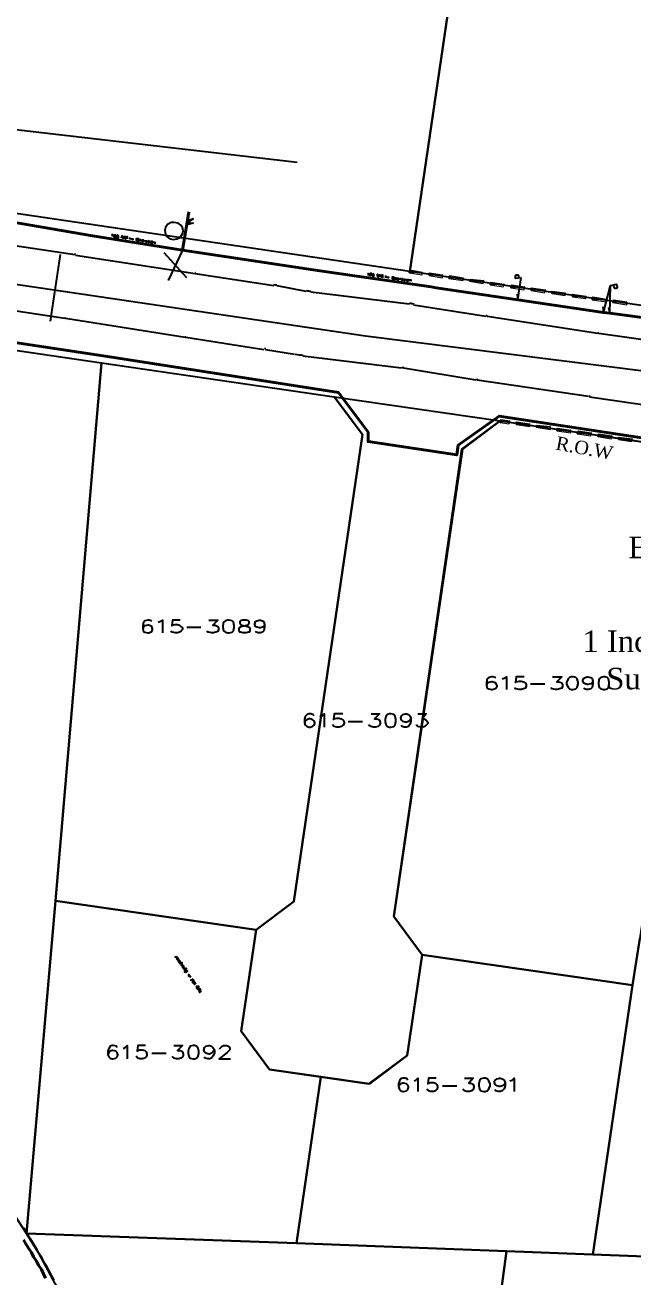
# Model space of a CAD drawing. Header units: inches. Extents: x 5 to 844, y 8 to 596.
# Drawn here: x 225.4 to 335.6, y 151.3 to 378.3 of the extents above; entities that cross this region are included whole.
import ezdxf

# ---------------------------------------------------------------- set-up
doc = ezdxf.new("R2010")
doc.units = ezdxf.units.IN
doc.header["$MEASUREMENT"] = 0
doc.layers.add('PDF_Geometry', color=7, linetype='Continuous', true_color=0x989898)
doc.layers.add('PDF_Text', color=7, linetype='Continuous')
doc.styles.add('PDF Times New Roman', font='times.ttf')

msp = doc.modelspace()

# ---------------------------------------------------------------- linework, layer by layer
at = {"layer": 'PDF_Geometry', "color": 9, "lineweight": 25, "true_color": 0xbababa}
for points in [[(199.16, 517.87), (321.68, 513.89), (318.47, 491.9), (295.2, 333.64), (174.48, 351.38), (199.16, 517.87)], [(397.28, 318.6), (295.2, 333.64), (318.47, 491.9), (321.68, 513.89), (425.69, 510.42), (436.11, 497.95), (411.17, 328.88), (397.28, 318.6)], [(204.82, 448.58), (230.4, 444.98), (219.47, 359.87), (274.76, 353.44)], [(215.87, 332.48), (287.1, 321.94), (406.67, 306.9)], [(155.06, 329.27), (159.69, 328.75), (239.27, 317.06), (230.92, 219.47), (225.65, 159.18), (222.56, 163.93), (134.62, 286.71), (134.36, 287.23), (131.79, 290.96), (129.74, 295.07), (128.58, 299.44), (128.19, 304.07), (128.71, 308.57), (129.86, 312.94), (131.92, 317.06), (134.62, 320.66), (137.96, 323.87), (141.69, 326.44), (145.94, 328.11), (150.44, 329.14), (155.06, 329.27)], [(281.44, 310.88), (286.59, 304.07), (274.11, 219.35), (267.3, 214.2), (230.92, 219.47), (239.27, 317.06), (281.44, 310.88)], [(281.44, 310.88), (311.53, 306.51), (304.71, 301.37), (292.24, 216.65), (297.39, 209.7), (294.69, 191.45), (287.87, 186.3), (279, 187.59), (269.74, 188.88), (264.6, 195.82), (267.3, 214.2), (274.11, 219.35), (286.59, 304.07), (281.44, 310.88)], [(304.71, 301.37), (311.53, 306.51), (349.97, 300.86), (342.77, 252.9), (336.85, 212.66), (335.57, 204.18), (297.39, 209.7), (292.24, 216.65), (304.71, 301.37)], [(230.92, 219.47), (267.3, 214.2), (264.6, 195.82), (269.74, 188.88), (279, 187.59), (274.63, 157.38), (225.65, 159.18), (230.92, 219.47)], [(393.94, 210.48), (385.45, 153.14), (328.37, 155.32), (335.57, 204.18), (336.85, 212.66), (393.94, 210.48)], [(297.39, 209.7), (335.57, 204.18), (328.37, 155.32), (312.68, 155.96), (274.63, 157.38), (279, 187.59), (287.87, 186.3), (294.69, 191.45), (297.39, 209.7)], [(274.63, 157.38), (312.68, 155.96), (300.08, 61.73), (253.29, 68.67), (242.49, 82.55), (243.39, 91.94), (243.52, 101.45), (242.87, 110.84), (241.46, 120.22), (239.15, 129.48), (236.19, 138.48), (232.46, 147.09), (227.96, 155.45), (225.65, 159.18), (274.63, 157.38)], [(328.37, 155.32), (385.45, 153.14), (372.34, 63.53), (358.45, 53.11), (300.08, 61.73), (312.68, 155.96), (328.37, 155.32)]]:
    msp.add_lwpolyline(points, dxfattribs=at)
at = {"layer": 'PDF_Geometry', "lineweight": 0}
for points in [[(199.16, 517.87), (174.48, 351.38), (295.2, 333.64), (318.47, 491.9), (321.68, 513.89), (199.16, 517.87)], [(318.47, 491.9), (295.2, 333.64), (397.41, 318.6), (411.17, 328.88), (432.64, 475.32), (318.47, 491.9)], [(155.06, 329.27), (150.44, 329.14), (145.94, 328.11), (141.69, 326.44), (137.96, 323.87), (134.62, 320.66), (131.92, 317.06), (129.86, 312.94), (128.71, 308.57), (128.19, 304.07), (128.58, 299.44), (129.74, 295.07), (131.79, 290.96), (134.36, 287.23), (134.62, 286.71), (222.56, 163.93), (225.65, 159.18), (230.92, 219.47), (239.27, 317.06), (159.69, 328.75), (155.06, 329.27)], [(281.44, 310.88), (239.27, 317.06), (230.92, 219.47), (267.3, 214.2), (274.11, 219.35), (286.59, 304.07), (281.44, 310.88)], [(281.44, 310.88), (286.59, 304.07), (274.11, 219.35), (267.3, 214.2), (264.6, 195.82), (269.74, 188.88), (279, 187.59), (287.87, 186.3), (294.69, 191.45), (297.39, 209.7), (292.24, 216.65), (304.71, 301.37), (311.53, 306.51), (281.44, 310.88)], [(304.71, 301.37), (292.24, 216.65), (297.39, 209.7), (335.57, 204.18), (336.85, 212.66), (342.77, 252.9), (349.97, 300.86), (311.53, 306.51), (304.71, 301.37)], [(230.92, 219.47), (225.65, 159.18), (274.63, 157.38), (279, 187.59), (269.74, 188.88), (264.6, 195.82), (267.3, 214.2), (230.92, 219.47)], [(393.94, 210.48), (336.85, 212.66), (335.57, 204.18), (328.37, 155.32), (385.45, 153.14), (393.94, 210.48)], [(297.39, 209.7), (294.69, 191.45), (287.87, 186.3), (279, 187.59), (274.63, 157.38), (312.68, 155.96), (328.37, 155.32), (335.57, 204.18), (297.39, 209.7)], [(274.63, 157.38), (225.65, 159.18), (227.96, 155.45), (232.46, 147.09), (236.19, 138.48), (239.15, 129.48), (241.46, 120.22), (242.87, 110.84), (243.52, 101.45), (243.39, 91.94), (242.49, 82.55), (253.29, 68.67), (300.08, 61.73), (312.68, 155.96), (274.63, 157.38)], [(328.37, 155.32), (312.68, 155.96), (300.08, 61.73), (358.45, 53.11), (372.34, 63.53), (385.45, 153.14), (328.37, 155.32)]]:
    msp.add_lwpolyline(points, dxfattribs=at)
at = {"layer": 'PDF_Geometry', "color": 7, "lineweight": 25}
for points in [[(436.11, 497.95), (411.17, 328.88), (397.28, 318.6), (295.2, 333.64), (174.48, 351.38), (160.98, 353.31), (157.63, 353.7), (151.34, 353.7), (145.04, 353.05), (138.99, 351.51), (133.08, 349.33), (127.42, 346.37), (122.28, 342.64), (117.65, 338.4), (113.54, 333.51), (110.19, 328.24), (107.37, 322.58), (105.44, 316.54), (104.15, 310.37), (103.77, 304.07), (104.15, 297.77), (10.69, 428.52)], [(157.51, 329.01), (239.27, 317.06)], [(239.27, 317.06), (281.44, 310.88), (286.59, 304.07), (274.11, 219.35), (267.3, 214.2), (264.6, 195.82), (269.74, 188.88), (287.74, 186.3), (294.69, 191.45), (297.39, 209.7), (292.24, 216.65), (304.58, 301.37), (311.53, 306.51), (394.07, 294.43), (404.35, 280.54), (372.34, 63.53)], [(248.4, 270.13), (248.27, 270.26), (247.89, 270.39), (247.63, 270.39), (247.12, 270.26), (246.86, 270), (246.73, 269.36), (246.73, 268.84), (246.86, 268.33), (247.12, 268.2), (247.63, 268.07), (247.76, 268.07), (248.14, 268.2), (248.4, 268.33), (248.53, 268.72), (248.53, 268.84), (248.4, 269.23), (248.14, 269.36), (247.76, 269.49), (247.63, 269.49), (247.12, 269.36), (246.86, 269.23), (246.73, 268.84)], [(249.56, 270), (249.82, 270.13), (250.33, 270.39), (250.33, 268.07)], [(253.54, 270.39), (252.13, 270.39), (252, 269.36), (252.13, 269.49), (252.64, 269.62), (253.03, 269.62), (253.42, 269.49), (253.67, 269.23), (253.93, 268.97), (253.93, 268.72), (253.67, 268.33), (253.42, 268.2), (253.03, 268.07), (252.64, 268.07), (252.13, 268.2), (252, 268.2), (251.87, 268.46)], [(258.69, 270.39), (260.36, 270.39), (259.46, 269.49), (259.84, 269.49), (260.1, 269.36), (260.36, 269.23), (260.49, 268.97), (260.49, 268.72), (260.36, 268.33), (259.97, 268.2), (259.59, 268.07), (259.2, 268.07), (258.69, 268.2), (258.56, 268.2), (258.43, 268.46)], [(262.16, 270.39), (261.77, 270.26), (261.39, 270), (261.26, 269.36), (261.26, 269.1), (261.39, 268.46), (261.77, 268.2), (262.16, 268.07), (262.42, 268.07), (262.93, 268.2), (263.19, 268.46), (263.32, 269.1), (263.32, 269.36), (263.19, 270), (262.93, 270.26), (262.42, 270.39), (262.16, 270.39)], [(264.86, 270.39), (264.47, 270.26), (264.34, 270.13), (264.34, 269.87), (264.47, 269.62), (264.73, 269.49), (265.24, 269.36), (265.76, 269.23), (266.02, 269.1), (266.14, 268.84), (266.14, 268.46), (266.02, 268.2), (265.89, 268.2), (265.5, 268.07), (264.86, 268.07), (264.47, 268.2), (264.34, 268.2), (264.22, 268.46), (264.22, 268.84), (264.34, 269.1), (264.6, 269.23), (264.99, 269.36), (265.63, 269.49), (265.89, 269.62), (266.02, 269.87), (266.02, 270.13), (265.89, 270.26), (265.5, 270.39), (264.86, 270.39)], [(268.84, 269.62), (268.72, 269.23), (268.46, 269.1), (268.07, 268.97), (267.82, 268.97), (267.43, 269.1), (267.17, 269.23), (267.04, 269.62), (267.04, 269.74), (267.17, 270.13), (267.43, 270.26), (267.82, 270.39), (268.07, 270.39), (268.46, 270.26), (268.72, 270.13), (268.84, 269.62), (268.84, 269.1), (268.72, 268.46), (268.46, 268.2), (268.07, 268.07), (267.69, 268.07), (267.3, 268.2), (267.17, 268.33)], [(254.7, 269.1), (257.27, 269.1)], [(310.76, 259.84), (310.63, 259.97), (310.24, 260.1), (309.98, 260.1), (309.47, 259.97), (309.21, 259.72), (309.08, 259.07), (309.08, 258.56), (309.21, 258.04), (309.47, 257.92), (309.98, 257.79), (310.11, 257.79), (310.5, 257.92), (310.76, 258.04), (311.01, 258.43), (311.01, 258.56), (310.76, 258.94), (310.5, 259.07), (310.11, 259.2), (309.98, 259.2), (309.47, 259.07), (309.21, 258.94), (309.08, 258.56)], [(311.91, 259.72), (312.3, 259.84), (312.68, 260.1), (312.68, 257.79)], [(315.9, 260.1), (314.48, 260.1), (314.36, 259.07), (314.48, 259.2), (315, 259.33), (315.38, 259.33), (315.77, 259.2), (316.16, 258.94), (316.28, 258.69), (316.28, 258.43), (316.16, 258.04), (315.77, 257.92), (315.38, 257.79), (315, 257.79), (314.48, 257.92), (314.36, 257.92), (314.23, 258.17)], [(321.04, 260.1), (322.71, 260.1), (321.81, 259.2), (322.2, 259.2), (322.58, 259.07), (322.71, 258.94), (322.84, 258.69), (322.84, 258.43), (322.71, 258.04), (322.33, 257.92), (321.94, 257.79), (321.56, 257.79), (321.04, 257.92), (320.91, 257.92), (320.78, 258.17)], [(324.51, 260.1), (324.13, 259.97), (323.87, 259.72), (323.61, 259.07), (323.61, 258.82), (323.87, 258.17), (324.13, 257.92), (324.51, 257.79), (324.77, 257.79), (325.28, 257.92), (325.54, 258.17), (325.67, 258.82), (325.67, 259.07), (325.54, 259.72), (325.28, 259.97), (324.77, 260.1), (324.51, 260.1)], [(328.37, 259.33), (328.24, 258.94), (327.98, 258.82), (327.47, 258.69), (327.34, 258.69), (326.96, 258.82), (326.7, 258.94), (326.57, 259.33), (326.57, 259.46), (326.7, 259.84), (326.96, 259.97), (327.34, 260.1), (327.47, 260.1), (327.98, 259.97), (328.24, 259.84), (328.37, 259.33), (328.37, 258.82), (328.24, 258.17), (327.98, 257.92), (327.47, 257.79), (327.21, 257.79), (326.83, 257.92), (326.7, 258.04)], [(330.3, 260.1), (329.78, 259.97), (329.53, 259.72), (329.4, 259.07), (329.4, 258.82), (329.53, 258.17), (329.78, 257.92), (330.3, 257.79), (330.55, 257.79), (330.94, 257.92), (331.2, 258.17), (331.33, 258.82), (331.33, 259.07), (331.2, 259.72), (330.94, 259.97), (330.55, 260.1), (330.3, 260.1)], [(317.06, 258.82), (319.63, 258.82)], [(277.84, 253.03), (277.59, 253.29), (277.2, 253.42), (276.94, 253.42), (276.56, 253.29), (276.17, 252.9), (276.04, 252.39), (276.04, 251.74), (276.17, 251.36), (276.56, 251.1), (276.94, 250.97), (277.07, 250.97), (277.46, 251.1), (277.84, 251.36), (277.97, 251.62), (277.97, 251.74), (277.84, 252.13), (277.46, 252.39), (277.07, 252.52), (276.94, 252.52), (276.56, 252.39), (276.17, 252.13), (276.04, 251.74)], [(278.87, 252.9), (279.26, 253.03), (279.64, 253.42), (279.64, 250.97)], [(282.99, 253.42), (281.44, 253.42), (281.31, 252.39), (281.44, 252.52), (281.96, 252.64), (282.34, 252.64), (282.73, 252.52), (283.11, 252.26), (283.24, 251.87), (283.24, 251.62), (283.11, 251.36), (282.73, 251.1), (282.34, 250.97), (281.96, 250.97), (281.44, 251.1), (281.31, 251.23), (281.19, 251.49)], [(288.13, 253.42), (289.67, 253.42), (288.77, 252.52), (289.16, 252.52), (289.54, 252.39), (289.67, 252.26), (289.8, 251.87), (289.8, 251.62), (289.67, 251.36), (289.41, 251.1), (288.9, 250.97), (288.51, 250.97), (288.13, 251.1), (287.87, 251.23), (287.74, 251.49)], [(291.47, 253.42), (291.09, 253.29), (290.83, 252.9), (290.7, 252.39), (290.7, 252), (290.83, 251.49), (291.09, 251.1), (291.47, 250.97), (291.73, 250.97), (292.24, 251.1), (292.5, 251.49), (292.63, 252), (292.63, 252.39), (292.5, 252.9), (292.24, 253.29), (291.73, 253.42), (291.47, 253.42)], [(295.33, 252.64), (295.2, 252.26), (294.94, 252), (294.56, 251.87), (294.3, 251.87), (293.91, 252), (293.66, 252.26), (293.53, 252.64), (293.66, 253.03), (293.91, 253.29), (294.3, 253.42), (294.56, 253.42), (294.94, 253.29), (295.2, 253.03), (295.33, 252.64), (295.33, 252), (295.2, 251.49), (294.94, 251.1), (294.56, 250.97), (294.17, 250.97), (293.79, 251.1), (293.66, 251.36)], [(296.61, 253.42), (298.16, 253.42), (297.39, 252.52), (297.77, 252.52), (298.03, 252.39), (298.16, 252.26), (298.41, 251.87), (298.41, 251.62), (298.16, 251.36), (297.9, 251.1), (297.51, 250.97), (297.13, 250.97), (296.61, 251.1), (296.49, 251.23), (296.36, 251.49)], [(284.01, 252), (286.59, 252)], [(242.1, 192.86), (241.97, 193.12), (241.46, 193.25), (241.2, 193.25), (240.82, 193.12), (240.56, 192.73), (240.43, 192.22), (240.43, 191.58), (240.56, 191.19), (240.82, 190.93), (241.2, 190.8), (241.33, 190.8), (241.85, 190.93), (242.1, 191.19), (242.23, 191.45), (242.23, 191.58), (242.1, 191.96), (241.85, 192.22), (241.33, 192.35), (241.2, 192.35), (240.82, 192.22), (240.56, 191.96), (240.43, 191.58)], [(243.26, 192.73), (243.52, 192.86), (243.9, 193.25), (243.9, 190.8)], [(247.24, 193.25), (245.83, 193.25), (245.7, 192.22), (245.83, 192.35), (246.22, 192.48), (246.6, 192.48), (247.12, 192.35), (247.37, 192.09), (247.5, 191.7), (247.5, 191.45), (247.37, 191.19), (247.12, 190.93), (246.6, 190.8), (246.22, 190.8), (245.83, 190.93), (245.7, 191.06), (245.57, 191.32)], [(252.39, 193.25), (253.93, 193.25), (253.03, 192.35), (253.54, 192.35), (253.8, 192.22), (253.93, 192.09), (254.06, 191.7), (254.06, 191.45), (253.93, 191.19), (253.67, 190.93), (253.29, 190.8), (252.77, 190.8), (252.39, 190.93), (252.26, 191.06), (252.13, 191.32)], [(255.86, 193.25), (255.34, 193.12), (255.09, 192.73), (254.96, 192.22), (254.96, 191.83), (255.09, 191.32), (255.34, 190.93), (255.86, 190.8), (256.12, 190.8), (256.5, 190.93), (256.76, 191.32), (256.89, 191.83), (256.89, 192.22), (256.76, 192.73), (256.5, 193.12), (256.12, 193.25), (255.86, 193.25)], [(259.72, 192.48), (259.46, 192.09), (259.2, 191.83), (258.82, 191.7), (258.69, 191.7), (258.17, 191.83), (257.92, 192.09), (257.79, 192.48), (257.92, 192.86), (258.17, 193.12), (258.69, 193.25), (258.82, 193.25), (259.2, 193.12), (259.46, 192.86), (259.72, 192.48), (259.72, 191.83), (259.46, 191.32), (259.2, 190.93), (258.82, 190.8), (258.56, 190.8), (258.04, 190.93), (257.92, 191.19)], [(260.74, 192.6), (260.74, 192.73), (261, 192.99), (261.13, 193.12), (261.39, 193.25), (261.9, 193.25), (262.29, 193.12), (262.42, 192.99), (262.54, 192.73), (262.54, 192.48), (262.42, 192.35), (262.03, 191.96), (260.62, 190.8), (262.67, 190.8)], [(248.4, 191.83), (250.97, 191.83)], [(294.81, 186.95), (294.69, 187.2), (294.3, 187.33), (293.91, 187.33), (293.53, 187.2), (293.27, 186.82), (293.14, 186.3), (293.14, 185.79), (293.27, 185.28), (293.53, 185.02), (293.91, 184.89), (294.04, 184.89), (294.56, 185.02), (294.81, 185.28), (294.94, 185.66), (294.94, 185.79), (294.81, 186.05), (294.56, 186.3), (294.04, 186.43), (293.91, 186.43), (293.53, 186.3), (293.27, 186.05), (293.14, 185.79)], [(295.97, 186.82), (296.23, 186.95), (296.61, 187.33), (296.61, 184.89)], [(299.96, 187.33), (298.54, 187.33), (298.41, 186.3), (298.54, 186.43), (298.93, 186.56), (299.44, 186.56), (299.83, 186.43), (300.08, 186.18), (300.21, 185.79), (300.21, 185.66), (300.08, 185.28), (299.83, 185.02), (299.44, 184.89), (298.93, 184.89), (298.54, 185.02), (298.41, 185.15), (298.29, 185.41)], [(305.1, 187.33), (306.64, 187.33), (305.87, 186.43), (306.26, 186.43), (306.51, 186.3), (306.64, 186.18), (306.77, 185.79), (306.77, 185.66), (306.64, 185.28), (306.38, 185.02), (306, 184.89), (305.48, 184.89), (305.1, 185.02), (304.97, 185.15), (304.84, 185.41)], [(308.57, 187.33), (308.06, 187.2), (307.8, 186.82), (307.67, 186.3), (307.67, 185.92), (307.8, 185.41), (308.06, 185.02), (308.57, 184.89), (308.83, 184.89), (309.21, 185.02), (309.47, 185.41), (309.73, 185.92), (309.73, 186.3), (309.47, 186.82), (309.21, 187.2), (308.83, 187.33), (308.57, 187.33)], [(312.43, 186.56), (312.3, 186.18), (311.91, 185.92), (311.53, 185.79), (311.4, 185.79), (311.01, 185.92), (310.63, 186.18), (310.5, 186.56), (310.5, 186.69), (310.63, 186.95), (311.01, 187.2), (311.4, 187.33), (311.53, 187.33), (311.91, 187.2), (312.3, 186.95), (312.43, 186.56), (312.43, 185.92), (312.3, 185.41), (311.91, 185.02), (311.53, 184.89), (311.27, 184.89), (310.76, 185.02), (310.63, 185.28)], [(313.33, 186.82), (313.71, 186.95), (314.1, 187.33), (314.1, 184.89)], [(301.11, 185.92), (303.68, 185.92)], [(230.66, 150.69), (230.27, 151.46), (229.76, 152.36), (229.37, 153.14), (228.86, 153.91), (228.47, 154.68), (227.96, 155.45), (227.57, 156.22), (227.06, 157.12), (226.55, 157.89), (226.03, 158.66), (225.65, 159.43), (225.13, 160.21)]]:
    msp.add_lwpolyline(points, dxfattribs=at)
at = {"layer": 'PDF_Geometry', "color": 3, "lineweight": 40}
for points in [[(204.18, 345.85), (237.6, 340.07)], [(237.6, 340.07), (253.93, 337.5)], [(253.93, 337.5), (278.87, 333.77), (299.06, 330.81), (299.96, 330.68), (314.74, 328.5), (330.3, 326.18)], [(330.3, 326.18), (331.45, 326.06)], [(331.45, 326.06), (391.75, 317.96)], [(219.86, 321.3), (239.53, 318.34), (282.21, 311.66), (287.61, 304.46), (287.61, 302.78), (303.68, 300.34), (303.94, 302.14), (311.4, 307.41), (383.01, 296.49)], [(229.12, 151.08), (228.73, 151.85), (228.35, 152.62), (227.83, 153.39), (227.45, 154.16), (226.93, 154.94), (226.55, 155.71), (226.03, 156.48), (225.52, 157.25), (225.13, 158.02)]]:
    msp.add_lwpolyline(points, dxfattribs=at)
at = {"layer": 'PDF_Geometry', "color": 42, "lineweight": 40, "true_color": 0xb88a00}
for points in [[(254.32, 339.68), (254.83, 342.9)], [(254.83, 342.9), (255.09, 344.44)], [(253.93, 337.5), (254.32, 339.68)]]:
    msp.add_lwpolyline(points, dxfattribs=at)
at = {"layer": 'PDF_Geometry', "color": 6, "lineweight": 25}
for points in [[(254.83, 342.9), (255.86, 343.15), (254.83, 342.51), (255.86, 342.38), (254.96, 342.13)], [(254.7, 332.48), (250.59, 336.98)], [(253.93, 337.5), (251.36, 331.97)], [(315.38, 332.48), (314.36, 332.35), (314.36, 332.74), (314.36, 332.87), (314.48, 333), (314.61, 333), (314.74, 333), (314.87, 332.87), (314.87, 332.35)], [(331.58, 331.07), (332.61, 331.33), (332.74, 330.81), (332.74, 330.68), (332.61, 330.55), (332.48, 330.55), (332.35, 330.55), (332.23, 330.68), (332.1, 331.2)]]:
    msp.add_lwpolyline(points, dxfattribs=at)
at = {"layer": 'PDF_Geometry', "color": 1, "lineweight": 25}
for points in [[(250.84, 340.33), (251.1, 339.94), (251.62, 339.55), (252.39, 339.43), (252.9, 339.55), (253.54, 339.81), (253.93, 340.45), (254.06, 340.97), (253.93, 341.61), (253.67, 342), (253.16, 342.38), (252.39, 342.51), (251.87, 342.51), (251.23, 342.13), (250.84, 341.61), (250.72, 341.1), (250.84, 340.33)], [(241.2, 340.2), (241.2, 340.33), (241.33, 340.33), (241.2, 339.94)], [(241.85, 340.2), (241.59, 340.2), (241.59, 340.07), (241.72, 340.07), (241.85, 340.07), (241.85, 339.94), (241.72, 339.81), (241.59, 339.81), (241.59, 339.94)], [(242.23, 340.2), (242.1, 340.2), (242.1, 340.07), (241.97, 340.07), (241.97, 339.94), (241.97, 339.81), (242.1, 339.81), (242.23, 339.81), (242.36, 339.81), (242.36, 339.94), (242.36, 340.07), (242.23, 340.2)], [(242.87, 339.68), (243, 340.07), (243.13, 339.68), (243.39, 339.94), (243.26, 339.55)], [(243.52, 339.55), (243.52, 339.94), (243.64, 339.55), (243.9, 339.94), (243.9, 339.55)], [(244.42, 339.43), (244.54, 339.81)], [(244.67, 339.43), (244.67, 339.68)], [(244.67, 339.55), (244.8, 339.55), (244.93, 339.55), (244.93, 339.3)], [(245.7, 339.55), (245.57, 339.55), (245.57, 339.43), (245.57, 339.3), (245.7, 339.17), (245.83, 339.17), (245.96, 339.17), (245.96, 339.3), (245.96, 339.43), (245.96, 339.55), (245.83, 339.55), (245.7, 339.55)], [(246.09, 339.43), (246.09, 339.04)], [(246.09, 339.3), (246.22, 339.43), (246.34, 339.43), (246.34, 339.3), (246.34, 339.17), (246.22, 339.17), (246.09, 339.17)], [(246.6, 339.17), (246.86, 339.17), (246.86, 339.3), (246.73, 339.3), (246.6, 339.3), (246.6, 339.17), (246.6, 339.04), (246.73, 339.04), (246.86, 339.04)], [(246.99, 339.04), (246.99, 339.3)], [(246.99, 339.17), (247.12, 339.3)], [(247.63, 339.17), (247.5, 338.91), (247.37, 338.91), (247.24, 339.04), (247.24, 339.17), (247.37, 339.17), (247.5, 339.17)], [(247.89, 339.3), (247.76, 338.91), (247.89, 338.91)], [(247.76, 339.17), (247.89, 339.17)], [(248.14, 339.04), (248.02, 338.78)], [(248.14, 339.17), (248.14, 339.17)], [(248.4, 339.04), (248.27, 339.04), (248.27, 338.91), (248.27, 338.78), (248.4, 338.78), (248.53, 338.78), (248.53, 338.91), (248.53, 339.04), (248.4, 339.04)], [(248.66, 338.78), (248.66, 339.04)], [(248.66, 338.91), (248.79, 338.91), (248.92, 338.91), (248.92, 338.65)], [(287.49, 333.25), (287.61, 333.25), (287.61, 332.87)], [(288.26, 333.25), (288, 333.25), (287.87, 333.13), (288, 333.13), (288.13, 333.13), (288.13, 333), (288.26, 333), (288.13, 332.87), (288, 332.87), (287.87, 332.87), (287.87, 333)], [(288.51, 333.25), (288.51, 333.13), (288.39, 333.13), (288.39, 333), (288.39, 332.87), (288.51, 332.74), (288.64, 332.74), (288.64, 332.87), (288.64, 333), (288.64, 333.13), (288.51, 333.13), (288.51, 333.25)], [(289.29, 332.74), (289.29, 333.13), (289.41, 332.61), (289.67, 333), (289.67, 332.61)], [(289.8, 332.61), (289.93, 333), (290.06, 332.61), (290.19, 333), (290.19, 332.48)], [(290.83, 332.48), (290.83, 332.87)], [(290.96, 332.48), (291.09, 332.74)], [(291.09, 332.61), (291.21, 332.61), (291.34, 332.61), (291.21, 332.35)], [(292.11, 332.61), (291.99, 332.61), (291.99, 332.48), (291.99, 332.35), (292.11, 332.23), (292.24, 332.23), (292.24, 332.35), (292.37, 332.35), (292.37, 332.48), (292.24, 332.48), (292.24, 332.61), (292.11, 332.61)], [(292.37, 332.1), (292.5, 332.48), (292.63, 332.48), (292.76, 332.35), (292.76, 332.23), (292.63, 332.23), (292.5, 332.23), (292.37, 332.23)], [(292.89, 332.35), (293.14, 332.23), (293.14, 332.35), (293.01, 332.35), (292.89, 332.35), (292.89, 332.23), (293.01, 332.1), (293.14, 332.1), (293.14, 332.23)], [(293.27, 332.1), (293.4, 332.35), (293.27, 332.23)], [(293.4, 332.35), (293.53, 332.35)], [(293.91, 331.97), (293.91, 332.23), (293.79, 332.23), (293.79, 332.35), (293.66, 332.23), (293.66, 332.1), (293.79, 332.1), (293.79, 331.97), (293.79, 332.1), (293.91, 332.1)], [(294.04, 332.23), (294.3, 332.23)], [(294.17, 332.35), (294.17, 332.1), (294.17, 331.97), (294.3, 331.97)], [(294.43, 332.35), (294.43, 332.35)], [(294.43, 332.23), (294.43, 331.97)], [(294.69, 332.1), (294.56, 332.1), (294.56, 331.97), (294.69, 331.97), (294.69, 331.84), (294.81, 331.84), (294.81, 331.97), (294.94, 331.97), (294.94, 332.1), (294.81, 332.1), (294.69, 332.1)], [(295.07, 331.84), (295.07, 332.1), (295.2, 332.1), (295.33, 332.1), (295.33, 331.97), (295.33, 331.84)], [(314.61, 329.53), (314.74, 328.5), (315.26, 328.63)], [(330.17, 327.21), (330.3, 326.18), (330.94, 326.31)], [(331.2, 327.08), (331.45, 326.06), (331.97, 326.18)], [(252.9, 209.19), (252.77, 209.19), (252.64, 209.32), (252.77, 209.32), (252.9, 209.45)], [(253.03, 209.32), (252.77, 209.06)], [(253.03, 208.8), (253.16, 208.8), (253.16, 208.93), (253.29, 208.93), (253.16, 208.93), (253.16, 209.06), (253.03, 209.06), (252.9, 209.06), (252.9, 208.93), (253.03, 208.8)], [(253.03, 208.55), (253.03, 208.55)], [(253.16, 208.55), (253.42, 208.8)], [(253.16, 208.29), (253.54, 208.55), (253.42, 208.68)], [(253.42, 208.29), (253.29, 208.42)], [(253.42, 208.16), (253.67, 208.29), (253.8, 208.29), (253.8, 208.16), (253.8, 208.03), (253.67, 208.03), (253.54, 208.03), (253.54, 208.16)], [(253.93, 207.78), (253.8, 207.78), (253.67, 207.9)], [(254.06, 207.9), (253.8, 207.65)], [(254.19, 207.39), (253.93, 207.65), (253.93, 207.52), (253.93, 207.39), (254.06, 207.39), (254.19, 207.39), (254.19, 207.52), (254.19, 207.65), (254.06, 207.65)], [(254.7, 207.26), (254.32, 207), (254.19, 207.13), (254.19, 207.26), (254.32, 207.26), (254.44, 207.26), (254.44, 207.13)], [(254.44, 206.62), (254.57, 206.49), (254.7, 206.62), (254.83, 206.75), (254.7, 206.88), (254.57, 207), (254.44, 206.88), (254.32, 206.75), (254.32, 206.62), (254.44, 206.62)], [(255.09, 205.85), (255.09, 205.98), (255.09, 206.1), (255.22, 206.23)], [(255.34, 205.98), (255.09, 205.85), (255.22, 205.85)], [(255.47, 205.85), (255.22, 205.59)], [(256.12, 204.95), (255.73, 204.69), (255.99, 205.08), (255.47, 205.08), (255.86, 205.33)], [(256.37, 204.56), (256.12, 204.3), (256.24, 204.69), (255.86, 204.56), (256.24, 204.82)], [(256.5, 203.66), (256.63, 203.53), (256.76, 203.66), (256.89, 203.79), (256.89, 203.92), (256.76, 203.92), (256.63, 203.92), (256.5, 203.92), (256.5, 203.79), (256.5, 203.66)], [(256.76, 203.4), (256.89, 203.15), (257.02, 203.28), (256.89, 203.28), (256.89, 203.4), (256.89, 203.53), (257.02, 203.53), (257.14, 203.53), (257.14, 203.4), (257.14, 203.28)], [(257.14, 202.89), (257.14, 202.89), (257.02, 202.89), (257.4, 203.15)]]:
    msp.add_lwpolyline(points, dxfattribs=at)
at = {"layer": 'PDF_Geometry', "lineweight": 25}
for points in [[(220.63, 338.78), (234.39, 336.73)], [(234.52, 336.6), (256.24, 333.25)], [(256.24, 333.25), (270.52, 331.07)], [(271.03, 331.07), (276.3, 330.04)], [(277.2, 329.91), (277.2, 329.91), (295.07, 327.73)], [(218.96, 327.21), (218.96, 327.21), (232.59, 325.16)], [(295.84, 327.6), (308.96, 325.54)], [(232.72, 325.16), (232.72, 325.16), (254.44, 321.68)], [(309.21, 325.54), (309.21, 325.54), (329.27, 322.46)], [(329.4, 322.46), (346.5, 320.01)], [(254.57, 321.68), (268.72, 319.5)], [(268.97, 319.5), (268.97, 319.5), (274.24, 318.6)], [(275.79, 318.34), (293.66, 316.16)], [(294.04, 316.16), (307.16, 313.97)], [(307.41, 313.97), (307.41, 313.97), (327.6, 311.01)], [(327.73, 310.88), (344.83, 308.44)]]:
    msp.add_lwpolyline(points, dxfattribs=at)
at = {"layer": 'PDF_Geometry', "color": 5, "lineweight": 25}
msp.add_lwpolyline([(230.02, 324.64), (231.82, 336.73)], dxfattribs=at)
at = {"layer": 'PDF_Geometry', "color": 4, "lineweight": 0}
for points in [[(297.39, 333.51), (295.07, 333.38), (295.2, 333.9), (297.39, 333.51)], [(297.39, 333), (297.39, 333.51), (295.07, 333.38), (297.39, 333)], [(301.11, 333), (298.67, 332.87), (298.67, 333.38), (301.11, 333)], [(301.11, 332.48), (301.11, 333), (298.67, 332.87), (301.11, 332.48)], [(304.84, 332.48), (302.27, 332.35), (302.4, 332.87), (304.84, 332.48)], [(304.84, 331.97), (304.84, 332.48), (302.27, 332.35), (304.84, 331.97)], [(308.57, 331.97), (306, 331.84), (306.13, 332.23), (308.57, 331.97)], [(308.44, 331.45), (308.57, 331.97), (306, 331.84), (308.44, 331.45)], [(312.3, 331.33), (309.73, 331.2), (309.86, 331.71), (312.3, 331.33)], [(312.17, 330.81), (312.3, 331.33), (309.73, 331.2), (312.17, 330.81)], [(316.03, 330.81), (313.46, 330.68), (313.58, 331.2), (316.03, 330.81)], [(315.9, 330.3), (316.03, 330.81), (313.46, 330.68), (315.9, 330.3)], [(319.76, 330.3), (317.18, 330.17), (317.18, 330.68), (319.76, 330.3)], [(319.63, 329.78), (319.76, 330.3), (317.18, 330.17), (319.63, 329.78)], [(323.36, 329.78), (320.91, 329.65), (320.91, 330.04), (323.36, 329.78)], [(323.36, 329.27), (323.36, 329.78), (320.91, 329.65), (323.36, 329.27)], [(327.08, 329.14), (324.64, 329.01), (324.64, 329.53), (327.08, 329.14)], [(327.08, 328.75), (327.08, 329.14), (324.64, 329.01), (327.08, 328.75)], [(330.81, 328.63), (328.24, 328.5), (328.37, 329.01), (330.81, 328.63)], [(330.81, 328.11), (330.81, 328.63), (328.24, 328.5), (330.81, 328.11)], [(334.54, 328.11), (331.97, 327.98), (332.1, 328.5), (334.54, 328.11)], [(334.54, 327.6), (334.54, 328.11), (331.97, 327.98), (334.54, 327.6)], [(313.33, 306.51), (311.53, 306.26), (311.66, 306.77), (313.33, 306.51)], [(313.2, 306), (313.33, 306.51), (311.53, 306.26), (313.2, 306)], [(316.93, 306), (314.48, 305.87), (314.48, 306.38), (316.93, 306)], [(316.93, 305.48), (316.93, 306), (314.48, 305.87), (316.93, 305.48)], [(320.66, 305.48), (318.08, 305.36), (318.21, 305.74), (320.66, 305.48)], [(320.66, 304.97), (320.66, 305.48), (318.08, 305.36), (320.66, 304.97)], [(324.38, 304.84), (321.81, 304.71), (321.94, 305.23), (324.38, 304.84)], [(324.38, 304.33), (324.38, 304.84), (321.81, 304.71), (324.38, 304.33)], [(328.11, 304.33), (325.54, 304.2), (325.67, 304.71), (328.11, 304.33)], [(327.98, 303.81), (328.11, 304.33), (325.54, 304.2), (327.98, 303.81)], [(331.84, 303.81), (329.27, 303.68), (329.4, 304.2), (331.84, 303.81)], [(331.71, 303.3), (331.84, 303.81), (329.27, 303.68), (331.71, 303.3)], [(335.57, 303.3), (333, 303.17), (333, 303.56), (335.57, 303.3)], [(335.44, 302.78), (335.57, 303.3), (333, 303.17), (335.44, 302.78)]]:
    msp.add_lwpolyline(points, dxfattribs=at)
at = {"layer": 'PDF_Geometry', "color": 4, "lineweight": 25}
for points in [[(314.74, 328.5), (315.38, 332.48)], [(330.3, 326.18), (331.58, 331.07)], [(331.45, 326.06), (331.58, 331.07)]]:
    msp.add_lwpolyline(points, dxfattribs=at)
at = {"layer": 'PDF_Geometry', "lineweight": 25}
for centre, radius, start, end in [((231.97, 319.68), 17.24, 81.3542, 81.8251), ((266.98, 307.63), 23.84, 80.1725, 81.4434), ((279.3, 346.94), 17.02, 260.1163, 263.0454), ((292.26, 304.61), 23.38, 80.9315, 82.9703), ((311.55, 341.45), 16.02, 260.9656, 261.5963), ((257.22, 338.92), 17.35, 260.7937, 261.1759), ((267.09, 308.25), 11.5, 80.0604, 81.3535), ((279.31, 346.76), 28.54, 260.0655, 262.9999), ((292.31, 304.95), 11.33, 80.8542, 82.9277), ((311.52, 341), 27.27, 260.8982, 261.5206)]:
    msp.add_arc(centre, radius, start, end, dxfattribs=at)
for points in [[(256.29, 333.43), (256.31, 333.43), (256.34, 333.43), (256.36, 333.42)], [(232.73, 325.15), (232.71, 325.15), (232.69, 325.15), (232.67, 325.16)], [(329.33, 322.5), (329.35, 322.5), (329.37, 322.5), (329.4, 322.49)], [(327.67, 311.05), (327.71, 311.05), (327.75, 311.04), (327.79, 311.04)]]:
    msp.add_open_spline(points, degree=3, dxfattribs=at)

# ---------------------------------------------------------------- texts
at = {"layer": 'PDF_Text', "insert": (321.48, 301.31), "char_height": 2.4378, "attachment_point": 7, "rotation": 349.3706, "style": 'PDF Times New Roman'}
msp.add_mtext('\\W0.999512;R.O.W', dxfattribs=at)
at = {"layer": 'PDF_Text', "char_height": 3.9182, "attachment_point": 7, "style": 'PDF Times New Roman'}
for s, insert in [('\\W0.999426;Existing Shrubs', (334.79, 280.32)), ('\\W0.999544;1 Inch Water Mater', (326.48, 264.51)), ('\\W0.999489;Supply Assembly', (330.79, 256.54))]:
    msp.add_mtext(s, dxfattribs=dict(at, insert=insert))

doc.saveas('drawing.dxf')
